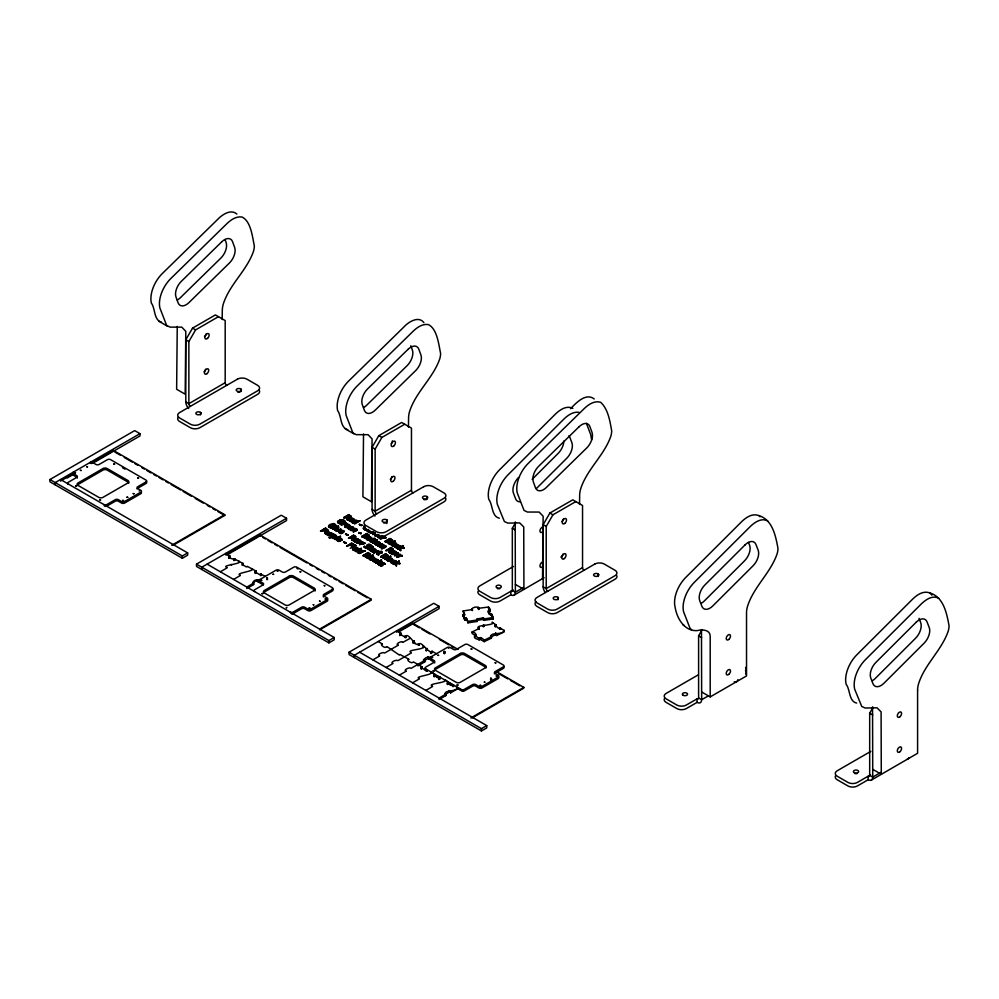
<?xml version="1.0" encoding="UTF-8"?>
<svg xmlns="http://www.w3.org/2000/svg" width="999" height="999" viewBox="0 0 999 999"><rect width="100%" height="100%" fill="white"/><g stroke="black" fill="none" stroke-linecap="round" stroke-linejoin="round"><path stroke-width="1.5" d="M408.828 659.352C405.457 659.328 411.501 664.298 413.037 662.237M222.19 319.53L222.302 310.227A19.031 10.989 -60 0 1 223.376 303.771C229.67 284.303 246.765 270.604 253.471 251.373A17.433 10.065 -60 0 0 254.345 246.004C252.435 236.925 250.911 221.191 242.02 217.008C235.814 216.071 230.27 220.267 226.149 224.4L170.904 278.434A24.163 13.949 -60 0 0 159.89 307.967L166.658 325.462L170.067 327.123L181.793 327.148L185.789 331.331L185.177 394.193L176.636 389.26L177.248 326.411M408.454 427.072L408.579 417.769A19.031 10.989 -60 0 1 409.64 411.313C415.946 391.858 433.042 378.146 439.747 358.916A17.433 10.065 -60 0 0 440.621 353.546C438.711 344.468 437.175 328.746 428.296 324.563C422.09 323.614 416.546 327.809 412.425 331.943L357.18 385.976A24.163 13.949 -60 0 0 346.166 415.522L352.934 433.004L356.343 434.665L368.069 434.69L372.065 438.886L371.453 501.735L362.912 496.803L363.524 433.953M542.519 579.095L543.144 516.246L539.148 512.062L527.422 512.037L524.013 510.377L517.232 492.882A24.163 13.949 -60 0 1 528.259 463.349L583.491 409.303C587.824 404.957 594.205 400.162 600.699 402.347C608.154 409.115 609.952 421.216 611.7 430.919A17.433 10.065 -60 0 1 610.826 436.276C604.12 455.507 587.025 469.218 580.719 488.686A19.031 10.989 -60 0 0 579.657 495.129L579.532 504.445M357.992 539.822C352.585 545.766 354.745 535.189 357.904 540.422M391.446 559.253C386.163 557.255 389.16 563.486 391.308 558.853C386.101 557.03 388.661 563.973 391.508 559.178M395.779 543.931L393.918 545.541L392.058 544.655M395.367 552.684L394.143 551.798L391.92 552.672M354.283 540.784L355.806 539.497L357.792 539.747M367.232 539.123L368.756 537.837L370.741 538.074M367.969 530.981L368.793 529.782M375.624 543.968C379.52 538.798 379.632 547.252 375.624 543.731M392.058 544.892L393.918 543.269L395.766 544.343L392.257 544.979L393.918 543.506L395.716 543.993M391.67 552.809L392.882 553.696L395.117 552.822M491.52 636.351L491.421 638.136L484.203 641.658L484.203 640.222C481.668 637.674 479.632 636.188 479.145 639.672C467.944 637.075 481.468 634.215 472.09 631.98L479.37 628.408M495.891 624.887L495.029 625.212L495.029 626.648L495.866 626.423L495.866 624.787L492.082 622.19C497.227 625.511 472.564 625.112 479.345 628.046M479.145 629.407L478.384 627.572M346.815 519.517L347.227 517.445L344.455 518.156L343.793 517.532L347.227 517.207L346.815 519.517L347.689 520.017L348.089 517.482L351.124 516.758M352.472 540.496L351.611 539.76L352.472 540.496L352.872 537.962L355.394 537.712L355.582 536.301L353.609 535.102L348.576 538.249L352.01 537.924L351.248 537.237L348.576 538.011M389.86 552.934L388.986 552.197L389.86 552.934L390.259 550.399L392.782 550.149L392.969 548.738L390.996 547.539L385.964 550.686L389.398 550.362L388.636 549.675L385.964 550.449M378.758 564.76L377.922 564.048L378.758 564.76L379.195 562.237L382.33 562.462L379.195 562.237M396.428 565.871L395.592 565.159L396.428 565.871L396.865 563.349L400 563.573L396.865 563.349M400.699 550.624L399.862 549.9L400.699 550.624L401.136 548.101L404.258 548.326L401.136 548.101M351.611 539.997L352.01 537.674M388.986 552.435L389.398 550.124M348.002 528.284L350.387 526.398L353.221 527.185L352.16 529.07L349.55 527.322L352.16 528.833L353.346 527.41M352.51 548.563C352.56 551.585 357.954 550.486 353.446 549.275A1.486 0.862 0 0 1 353.371 548.701C354.308 547.227 357.967 551.298 357.679 547.989M377.36 536.101C377.235 539.098 382.879 538.049 378.296 536.813A1.486 0.862 0 0 1 378.221 536.238C379.233 534.415 380.944 538.299 382.205 536.713M377.922 564.285L378.334 562.175L375.624 562.712L376.261 563.324L378.334 562.412L381.531 560.052L378.446 562.062L382.33 562.462M395.592 565.397L396.004 563.286L393.294 563.823L393.931 564.435L396.004 563.523L399.2 561.151L396.116 563.174L400 563.573M399.862 550.137L400.274 548.039L397.565 548.576L398.201 549.175L400.274 548.039M335.914 536.65L335.801 535.963M370.567 554.895L368.094 552.797L363.062 555.694L368.094 552.547L370.404 553.995L370.404 555.094M388.286 555.544C387.999 558.266 382.043 555.157 385.864 554.383C388.636 555.731 384.515 557.392 388.236 555.769M392.557 540.297L390.284 541.358L392.482 540.059M376.748 554.02L378.646 554.907L376.785 553.846M337.637 521.478L337.812 522.814M349.737 525.536L348.514 526.96L345.904 525.212L348.514 526.723L349.675 525.774M354.021 519.955C354.096 517.295 348.951 517.769 348.701 520.117C349.837 522.652 353.696 521.316 349.7 520.304A1.486 0.862 0 0 1 349.625 519.73C350.711 517.919 352.622 522.015 353.871 519.955M382.679 535.988L382.467 536.713M335.652 530.032C344.218 524.25 331.693 530.856 337.437 530.469L340.896 529.208L336.476 531.256M370.991 541.333L373.464 539.472C378.284 540.709 370.779 541.433 372.914 543.244C375.736 544.005 371.491 541.383 375.774 541.058L376.948 541.733C378.683 540.909 374.375 540.022 377.472 541.421M369.205 549.45L371.678 547.589L373.376 547.964L371.678 547.827L369.23 549.338M374.3 543.256L373.551 542.107L375.774 540.809L377.472 541.183M334.777 529.545L334.74 530.169M333.179 527.06L331.656 525.437C327.26 526.011 332.33 528.995 333.179 526.823M367.732 555.669C367.245 558.116 361.551 555.082 366.158 554.445C369.692 555.619 365.684 557.454 364.298 555.519M228.721 557.854C229.82 558.054 230.707 554.957 228.783 556.381C228.396 559.265 235.714 558.266 233.866 560.626M242.233 565.397L243.044 565.122L243.007 563.498L241.92 564.348L246.391 566.945L247.265 566.52M255.12 571.84L256.281 571.178L247.39 566.396M358.741 540.571L358.828 540.284A2.11 1.211 0 0 0 358.454 539.51L357.729 539.085A2.135 1.224 0 0 0 356.381 538.873L354.033 539.722M374.588 558.816L374.675 558.291A2.11 1.211 0 0 0 374.313 557.504M382.355 644.055C379.195 644.005 384.89 649 386.563 646.94M399.725 635.464L399.725 633.878L400.886 633.354M399.338 655.057C397.977 654.145 390.184 648.663 387.113 646.74M400.874 634.84L400.075 635.114L400.075 633.678M411.151 652.472C404.745 649.7 427.397 649.6 423.189 646.091L423.189 647.527M414.11 641.046C410.701 640.996 416.883 645.941 418.344 643.893M426.198 650.649L427.372 650.087M413.661 662.037L421.928 666.77L421.103 668.793L421.99 668.244M432.53 686.176C425.499 683.591 449.488 682.816 444.368 679.732C448.751 680.344 448.326 687.262 453.571 685.039M478.696 608.179C479.095 605.943 470.129 607.117 472.14 610.339M483.541 620.054L483.166 619.392L477.047 620.354M377.922 545.804L381.381 544.542L382.979 545.017L380.07 547.29L382.979 545.242L381.381 544.792L378.559 546.416L377.922 545.804L382.342 543.993M366.383 538.886L369.33 537.2A2.135 1.224 0 0 1 370.679 537.425L371.403 537.837A2.11 1.211 0 0 1 371.778 538.623L371.491 539.185M391.221 544.655L394.168 542.732A2.135 1.224 0 0 1 395.517 542.944L396.241 543.369A2.11 1.211 0 0 1 396.615 544.143L393.668 546.091A2.11 1.224 0 0 1 392.32 545.866L391.233 544.93L391.521 543.856M338.599 521.59L339.785 523.189L341.683 522.877L340.384 523.626L338.511 521.878C339.785 517.969 346.391 522.152 344.205 521.853M357.08 530.194C356.98 528.071 353.359 528.696 356.893 529.445M375.1 549.65L374.662 550.437L370.891 549.862A1.823 1.049 0 0 0 370.404 550.387A1.611 0.937 0 0 0 370.841 550.986L372.577 551.635L370.841 551.223A1.611 0.937 0 0 1 370.367 550.561L370.404 550.137A1.823 1.049 0 0 1 370.891 549.625L375.112 549.762M371.353 550.174L372.327 551.011L374.15 550.486L372.327 551.261L371.591 549.987L374.15 550.486M335.102 525.711L333.691 524.263C330.032 525.087 335.052 527.397 336.064 525.649M369.642 554.358C369.205 556.431 364.51 553.796 368.194 553.271L369.642 554.607M388.648 539.972L390.122 539.123C395.829 542.02 383.017 540.734 391.571 540.222M75.674 486.151L76.686 486.151L75.824 485.939M266.795 577.834C267.844 578.921 266.558 576.248 266.708 579.62M300 571.728L301.024 571.728L300.15 571.928M325.886 599.013L325.174 599.013M444.031 651.66C445.704 652.459 443.119 650.162 444.031 653.383M457.043 685.014L457.979 685.014M491.346 678.608C489.36 679.045 492.719 677.334 491.308 680.244M392.345 549.737L391.084 548.501L389.185 549.6L391.084 548.264L392.22 549.875L389.185 549.6M374.038 560.589L373.963 561.026A1.311 0.749 0 0 0 374.175 561.55L375.974 562.087L373.251 561.55A2.073 1.199 0 0 1 373.127 560.739L375.537 559.353L378.309 560.139M352.322 521.678L352.21 522.165A1.711 0.987 0 0 0 352.46 522.852L354.345 523.414L352.46 522.614A1.711 0.987 0 0 1 352.21 521.928M395.279 552.859L394.143 551.56L391.758 552.859M260.502 574.163L259.628 574.587L255.132 571.94M405.094 636.238L404.158 636.638L399.712 633.978M431.381 653.321L431.58 651.535M426.286 669.879L425.412 670.304L421.103 667.357M419.268 678.521C413.211 676.535 434.627 674.787 431.131 672.077C435.414 673.064 434.852 679.108 440.334 677.397M368.069 530.382L368.381 531.456L370.154 531.543M375.636 543.793L377.485 542.582L379.133 542.919M391.758 552.622L392.882 553.946L395.279 552.622M385.989 546.303L381.918 544.48M383.816 545.716L383.753 544.742L381.918 544.243M368.094 547.177C366.708 550.099 364.86 544.792 363.986 546.803C364.822 548.588 368.893 549.413 369.068 546.952M334.078 526.923C331.556 530.407 323.389 525.137 333.591 523.538L336.114 525.661M367.257 536.938L365.035 537.899L361.738 536.463L365.035 538.136L366.695 537.787L367.232 536.6M368.581 555.931L366.358 557.13L363.062 555.694M390.509 541.795L388.299 542.757L384.99 541.558L388.723 542.994L390.334 542.345L390.259 541.133M386.251 557.042L384.028 558.004L380.731 556.568L384.028 558.241L386.226 556.955M369.106 547.29L366.571 548.201L363.986 546.565M188.699 408.516A6.494 3.746 60 0 1 185.802 401.91L185.802 339.772L192.532 328.122L215.397 314.922L225.187 320.567L225.187 382.704A2.16 1.249 60 0 0 226.711 385.352M190.397 406.318A2.16 1.249 60 0 1 188.861 403.671L188.861 341.546L195.592 329.895L218.456 316.683M374.975 516.058A6.494 3.746 60 0 1 372.078 509.453L372.078 447.315L378.808 435.664L401.673 422.465L411.463 428.121L411.463 490.247A2.16 1.249 60 0 0 412.987 492.894M376.673 513.873A2.16 1.249 60 0 1 375.137 511.213L375.137 449.088L381.868 437.437L404.732 424.238M478.046 591.333A6.656 3.846 0 0 0 479.857 594.842L490.609 601.048A6.656 3.846 0 0 0 500.024 601.048L510.789 594.842L510.789 591.308A2.16 1.249 60 0 0 512.325 590.421L512.325 528.284L515.684 522.465M545.229 592.457A6.494 3.746 60 0 1 543.156 586.813L543.156 524.687L549.875 513.036L572.752 499.837L582.542 505.482L582.542 567.619A2.16 1.249 60 0 0 584.065 570.267M547.739 591.233A2.16 1.249 60 0 1 546.216 588.586L546.216 526.448L552.947 514.797L575.811 501.598M698.413 674.775L666.133 693.418A6.656 3.846 0 0 0 666.133 698.85L676.885 705.057A6.656 3.846 0 0 0 686.301 705.057L697.065 698.85A2.16 1.249 60 0 0 698.601 697.964L698.601 635.839L701.96 630.007M835.801 775.499A6.656 3.846 0 0 0 837.199 779.744L847.964 785.963A6.656 3.846 0 0 0 857.379 785.963L868.143 779.744L868.143 776.211A2.16 1.249 60 0 0 869.679 775.336L869.679 713.199L873.039 707.379M352.572 527.634C349.538 529.695 350.387 524.787 352.572 527.722M354.483 548.076C361.763 549.825 350.786 545.991 357.018 548.526M381.868 535.976L381.331 536.775L381.805 535.926M474.662 635.376L478.696 638.149L479.682 637.799M499.675 628.009L498.676 628.359L495.029 625.212M430.931 656.905A2.21 1.274 0 0 0 430.931 658.716L434.053 660.514A2.21 1.274 0 0 1 434.053 662.325L425.711 667.132A2.21 1.274 0 0 0 425.711 668.943L461.163 689.41A2.21 1.274 0 0 0 464.285 689.41L472.627 684.59A2.21 1.274 0 0 1 475.749 684.59L478.883 686.4A2.21 1.274 0 0 0 482.005 686.4L498.164 677.072A2.21 1.274 0 0 0 498.164 675.262L495.042 673.463A2.21 1.274 0 0 1 495.042 671.653L503.384 666.832A2.21 1.274 0 0 0 503.384 665.034L467.932 644.567A2.21 1.274 0 0 0 464.81 644.567L456.468 649.375A2.21 1.274 0 0 1 453.346 649.375L450.212 647.577A2.21 1.274 0 0 0 447.09 647.577L429.745 657.592C426.973 656.043 422.14 659.165 424.575 662.012L417.894 665.871M422.028 668.518L422.065 666.895M439.373 677.834L439.323 679.308M489.797 610.514C485.689 613.174 493.381 611.026 488.449 607.055L478.708 608.279M489.922 610.252L489.797 611.95L488.936 609.565M447.39 682.804L447.39 684.377M448.189 682.529L448.514 683.578M338.936 531.243L339.585 532.917L341.883 533.079L341.196 533.716L338.911 532.617L339.223 530.968L343.406 530.544L344.018 531.893L342.857 532.842L340.247 531.093L342.857 532.604L344.043 531.181M344.593 525.362C343.531 528.521 350.262 527.772 345.354 526.361A1.486 0.862 0 0 1 345.267 525.786M348.763 519.83L351.086 518.469L353.933 519.255M336.825 539.735C340.209 534.602 346.116 542.719 337.674 539.647A1.486 0.862 0 0 0 337.762 540.222C341.87 541.121 337.924 542.594 336.813 540.072M348.064 527.996L350.387 526.635L353.221 527.422M382.617 536.226L381.468 537.412L378.846 535.664M337.637 521.715L340.122 519.805L343.868 520.217A4.57 2.635 0 0 1 344.892 521.141L345.08 521.665M363.424 528.021L364.073 527.035M325.075 532.742L325.162 533.678L327.06 534.19M324.937 533.191L328.084 530.906C330.182 531.818 323.089 533.716 327.597 533.878L331.056 532.617L326.636 534.677M364.56 527.647L364.285 528.708L367.083 529.895L364.81 529.732L363.361 528.508M368.344 549.213L371.041 547.227L368.469 549.038M376.91 553.671L376.873 554.345M380.082 543.506L377.222 544.93A2.11 1.224 0 0 1 375.886 544.717L374.787 543.768M396.528 544.43L393.668 545.854A2.11 1.224 0 0 1 392.32 545.629L391.233 544.692M395.929 553.284L396.216 552.484A2.11 1.211 0 0 0 395.841 551.71L395.117 551.286A2.135 1.224 0 0 0 393.756 551.073L391.421 551.923L390.959 553.533M392.257 559.677L389.398 561.101A2.11 1.224 0 0 1 388.062 560.889L387.325 560.464M353.733 539.76L354.533 541.533A2.11 1.224 0 0 0 355.881 541.745L358.541 540.609M353.534 540.272L356.381 538.636A2.135 1.224 0 0 1 357.729 538.848L358.454 539.273A2.11 1.211 0 0 1 358.828 540.047L355.881 541.982A2.11 1.224 0 0 1 354.533 541.77L353.434 540.322M374.875 543.456L377.722 541.808A2.135 1.224 0 0 1 379.083 542.032L379.807 542.445A2.11 1.211 0 0 1 380.169 543.231L377.222 545.167A2.11 1.224 0 0 1 375.886 544.954L374.775 543.493M369.58 558.004L369.418 559.34L370.379 560.014A2.11 1.224 0 0 0 371.728 560.227L374.588 558.566A2.11 1.211 0 0 0 374.313 557.754L373.589 557.092A2.135 1.224 0 0 0 372.227 556.88L369.88 557.729L369.293 559.078M387.05 559.627L389.897 558.229A2.135 1.224 0 0 1 391.258 558.441L391.983 558.853A2.11 1.211 0 0 1 392.345 559.64M395.979 546.69L398.002 545.679L399.662 546.391M358.753 551.723C365.434 547.552 359.453 556.805 358.753 551.485M479.483 638.099L479.483 639.535M369.081 536.101L369.081 535.002L366.77 533.553L361.738 536.463M327.809 530.232L326.111 531.331L323.114 530.469L320.567 531.168L325.599 528.021L327.859 529.932M352.322 521.915L355.257 520.279A2.085 1.211 0 0 1 356.556 520.454A2.423 1.399 0 0 1 357.58 521.303L359.852 520.729L357.58 521.303M370.229 558.666C372.852 555.556 375.462 559.952 371.066 559.702C368.156 558.678 373.414 555.869 373.838 558.304M326.91 530.019C325.986 532.23 321.104 529.358 325.699 528.733L326.973 530.094M350.174 516.583C349.213 518.718 344.618 515.946 348.926 515.347L350.237 516.683M350.05 516.958L348.926 515.584L347.015 516.683M359.615 544.617L361.601 542.17L359.615 544.617L364.935 543.331L364.298 542.719L360.751 544.293L364.935 543.331M397.003 557.055L398.988 554.607L397.003 557.055L402.322 555.769L401.685 555.169L398.126 556.73L402.322 555.769M360.751 544.055L362.749 541.833L358.404 542.694L362.749 542.07L360.751 544.293M398.126 556.493L400.137 554.27L395.791 555.144L400.137 554.507L398.126 556.73M389.622 541.695C379.97 542.007 394.106 543.668 388.099 540.534L386.238 541.608M375.886 550.099L372.177 551.873L375.886 550.337L375.124 549.113L373.164 548.913L373.801 548.301L375.986 550.137M377.684 554.22L380.119 552.472L381.818 552.834L377.897 554.008M418.681 645.129L418.893 643.681L419.068 645.154C419.193 638.686 429.033 653.408 431.381 651.885M463.211 615.896L464.56 619.667L466.383 619.555M488.536 610.539L489.872 614.31L491.708 614.198M488.349 612.062L489.323 614.572M434.278 675.024L434.178 676.785L435.227 675.886M532.155 479.333L558.229 453.321A12.088 6.981 -60 0 0 563.848 441.083M536.351 488.598L566.77 458.241A12.088 6.981 -60 0 0 571.878 442.657L569.692 436.975A12.088 6.981 -60 0 0 569.018 435.726M570.541 408.703C576.036 403.059 585.801 392.407 594.23 398.951M361.601 542.407L357.192 543.219L360.002 540.247L360.664 540.859L360.002 540.247M357.192 543.219L360.002 540.484M398.988 554.845L394.58 555.656L397.39 552.684L398.052 553.309L395.791 555.382M337 539.46C340.709 535.039 345.554 543.693 338.311 539.06M352.684 548.513L354.832 547.44L357.467 548.014M377.535 536.051L379.195 535.089M395.254 546.303L397.477 545.204L400.025 545.791M337.887 521.328L340.771 519.905L343.868 520.467A4.57 2.635 0 0 1 344.892 521.378M363.673 527.647L364.635 526.898M364.56 527.884L365.334 527.06M334.915 529.57L338.561 528.096M358.404 542.944L360.664 540.621M395.791 555.144L398.052 553.059M374.4 558.853L371.728 559.989A2.11 1.224 0 0 1 370.392 559.777L369.418 559.103M375.075 543.169L377.722 542.057A2.135 1.224 0 0 1 379.083 542.27L379.807 542.682A2.11 1.211 0 0 1 380.169 543.468M338.811 521.553L341.483 520.392L344.006 521.478M370.254 540.921C371.878 540.459 372.727 538.299 372.827 539.348M376.91 553.908L379.483 552.097L377.11 553.733M356.943 530.157L353.321 531.843L356.705 530.594L357.055 529.383M352.547 521.653L355.257 520.516A2.085 1.211 0 0 1 356.556 520.691A2.423 1.399 0 0 1 357.58 521.54M374.188 560.639L376.074 559.815L377.722 560.539M335.102 525.474L334.053 526.835M365.397 535.364L366.87 534.515L368.294 535.489L365.397 535.364L367.345 536.163L368.319 535.364L366.87 534.278L365.397 535.127M387.275 555.594L384.39 555.232M90.934 463.361L91.658 463.361M139.048 490.984L139.46 490.984M277.21 570.904L277.934 570.904M324.85 585.776L324.026 585.451L324.687 585.826M457.979 685.014L457.043 685.014M496.241 675.961L496.965 675.961M496.103 633.528L496.216 635.289L496.978 635.401L504.195 631.868L504.195 630.431C502.509 635.963 487.924 631.031 491.421 638.136M333.903 527.235L331.368 527.822L328.559 526.448M368.394 556.243L365.871 556.83L363.062 555.456M352.734 520.267C347.989 514.81 357.904 522.415 350.736 519.105M348.389 526.323L348.713 525.324L346.391 524.937L348.501 524.937L348.389 526.323L346.391 525.174M343.269 531.493C341.608 528.783 339.473 532.867 343.107 531.668M342.732 532.205L342.844 531.056L340.734 531.043M352.035 528.434L352.572 527.484M340.796 540.172C343.506 540.184 335.065 536.9 341.333 539.472M356.481 549.238L357.018 548.289M367.982 547.365L365.434 547.127M419.305 678.908L412.599 682.779M240.309 575.536L233.579 579.432M253.534 583.191L246.815 587.075L246.815 588.511M379.583 655.981L372.877 659.852M398.126 645.279L384.727 653.009C383.504 651.448 375.874 654.932 379.57 655.594M411.388 652.896L397.964 660.651C396.291 659.003 389.622 662.874 392.707 663.199M406.094 671.253L399.363 675.137M432.542 686.55L425.836 690.434M440.409 698.738L445.804 695.616M369.081 535.864L367.033 536.5L368.818 536.051M370.404 554.857L368.356 555.494L370.13 555.044M357.729 540.384L355.806 541.258L354.345 540.721M373.589 558.616L371.653 559.502L370.192 558.965M327.61 530.481L320.567 530.931M392.22 549.637L389.185 549.35M326.76 530.182L323.676 529.895M335.639 536.75C334.128 538.748 329.695 536.525 334.166 535.489L335.914 536.351M413.848 641.233C418.818 649.3 405.669 629.382 405.906 637.549M435.177 676.248L435.227 674.45M333.029 526.985L329.795 526.51M344.892 525.324L347.252 524.487L349.363 525.112M339.223 531.206L341.596 530.357L343.931 531.193M479.77 639.148L484.203 641.658M499.75 627.921L504.195 630.431M350.249 519.155L349.625 519.967A1.486 0.862 0 0 0 349.7 520.541L351.898 521.378L348.913 520.442M345.904 525.212L345.267 526.036A1.486 0.862 0 0 0 345.354 526.61L347.54 527.447M340.247 531.093L339.61 531.905A1.486 0.862 0 0 0 339.697 532.479M349.55 527.322L348.913 527.897A1.486 0.862 0 0 0 349.001 528.471C353.421 529.482 348.564 530.844 348.002 528.046M349.55 527.559L348.913 528.134A1.486 0.862 0 0 0 349.001 528.708L351.186 529.545M338.311 539.31L337.674 539.885A1.486 0.862 0 0 0 337.762 540.459L339.96 541.296M353.996 548.126L353.371 548.938A1.486 0.862 0 0 0 353.446 549.512L355.644 550.349L352.947 549.687M378.846 535.901L378.221 536.475A1.486 0.862 0 0 0 378.309 537.05L380.494 537.887M368.144 529.408L367.145 531.031M368.144 529.645L367.132 530.744L368.231 531.967A2.11 1.224 0 0 0 369.58 532.18L371.029 531.843M369.88 557.966L372.227 557.117A2.135 1.224 0 0 1 373.589 557.33L373.976 557.517M391.82 543.818L394.168 542.969A2.135 1.224 0 0 1 395.517 543.194L396.241 543.606A2.11 1.211 0 0 1 396.615 544.393M325.299 532.779L328.721 531.505M371.191 539.223L368.831 540.084A2.11 1.224 0 0 1 367.482 539.86L366.745 539.435M395.616 553.334L393.269 554.183A2.11 1.224 0 0 1 391.92 553.97L391.183 553.546M380.07 547.29L380.706 547.652C393.481 541.108 374.238 553.696 384.865 546.977C386.039 544.892 380.856 546.116 380.706 547.415L380.07 547.052M392.807 663.636L386.113 667.494M227.023 567.919L220.342 571.79M445.766 695.654C442.095 688.748 455.919 692.994 457.617 687.374L457.617 688.811L450.861 692.694L449.725 690.659M234.128 558.766L242.969 563.448M260.614 574.05L265.359 576.373M405.207 636.126L405.856 636.088M399.912 654.47L408.753 659.165M495.716 626.535L495.779 624.7M479.383 638.174L479.308 639.647M60.539 479.532L187.65 552.909L187.65 555.207L182.355 558.266L49.95 481.818L49.95 479.532L134.69 430.606L139.985 433.666L139.985 435.951L110.39 453.034M225.187 382.704L188.861 403.671L185.802 401.91M139.985 433.666L55.245 482.579L55.245 484.877M60.539 481.056L73.789 473.414M92.32 462.712L113.499 450.474L224.725 514.685L224.725 515.459L173.089 545.267M67.158 477.997L74.076 474.001M92.907 463.136L109.528 453.534M171.766 545.267L224.725 514.685M49.95 479.532L182.355 555.968L187.65 552.909M207.093 564.135L334.203 637.524L334.203 639.822L328.908 642.881L196.503 566.433L196.503 564.135L281.243 515.222L286.538 518.269L286.538 520.566L258.291 536.875M286.538 518.269L201.798 567.195L201.798 569.492M225.637 554.969L260.065 535.089L371.278 599.3L371.278 600.074L319.643 629.882M226.96 554.969L231.393 552.41M232.255 551.91L243.494 545.417M244.168 545.029L257.417 537.387M240.247 575.162C234.103 573.176 255.544 571.191 252.11 568.731M343.793 517.532L348.826 514.622L351.186 516.758M320.567 531.168L325.599 528.259L327.897 530.194M343.793 517.769L348.826 514.86L351.011 516.271M328.559 526.685L333.591 523.776C336.788 523.888 336.251 527.634 333.853 526.248M323.676 530.132L325.699 528.971L326.948 529.92M329.795 526.748L331.656 525.674L333.229 526.898M332.217 525.349L333.691 524.263M341.683 522.877L340.522 521.965L342.932 522.927L340.247 524.075L337.55 521.853M340.522 522.202L342.932 522.927M338.162 522.914L340.734 523.951L342.932 522.689M332.605 528.783L338.499 526.111L333.241 529.395L332.605 528.783L338.499 526.111M328.721 531.268L325.836 533.553L327.597 534.115L331.056 532.854M332.605 529.02L338.499 526.348M346.441 523.301A1.748 1.011 0 0 1 346.953 523.588L341.196 524.837L345.604 522.789M341.196 524.837L345.604 523.026M341.196 524.6L346.953 523.588M338.561 527.859L335.14 529.133L334.84 530.344M326.636 534.428L331.056 532.617M350.249 519.393L352.859 520.904L354.058 519.243M328.196 535.327L331.968 533.154L332.605 533.753L328.196 535.564L333.953 534.315A1.748 1.011 0 0 0 333.441 534.028L332.043 533.841L333.953 534.315M328.196 535.564L332.605 533.753M335.652 529.782L337.437 530.706L340.896 529.445M336.476 531.018L340.896 529.208M329.295 537.574L331.518 537.025L329.932 538.186L329.295 537.574L335.102 534.952M349.7 525.536C347.115 521.103 341.483 528.521 347.515 527.185M359.852 520.966L354.595 524L354.345 523.176M353.471 522.539C364.997 516.845 343.606 525.499 357.055 521.615M411.463 490.247L375.137 511.213L372.078 509.453M290.085 612.037A2.21 1.274 0 0 0 293.207 612.037L301.548 607.23A2.21 1.274 0 0 1 304.683 607.23L307.804 609.028A2.21 1.274 0 0 0 310.939 609.028L327.098 599.7A2.21 1.274 0 0 0 327.098 597.902L323.963 596.091A2.21 1.274 0 0 1 323.963 594.28L332.305 589.472A2.21 1.274 0 0 0 332.305 587.662L296.865 567.195A2.21 1.274 0 0 0 293.731 567.195L285.389 572.015A2.21 1.274 0 0 1 282.267 572.015L279.133 570.204A2.21 1.274 0 0 0 276.011 570.204L258.666 580.232C255.831 578.696 251.086 581.768 253.509 584.652L248.152 587.737M329.295 537.812L334.465 534.827C339.61 535.452 334.166 539.86 331.755 537.4M353.958 523.401L359.852 520.729M335.914 536.101C335.889 539.223 328.858 537.225 334.166 535.739L335.602 536.063M359.415 524.363L361.938 525.112L361.326 525.699L359.415 524.363L361.938 525.112M334.528 538.985L340.434 536.313L335.164 539.597L334.528 538.985L340.434 536.313M348.052 528.334L351.186 529.308M359.415 524.6L361.938 525.349M334.528 539.223L340.434 536.563M353.321 531.843L356.069 529.67A1.536 0.887 0 0 0 355.257 529.32L350.986 530.494L354.757 528.071L354.982 528.921M350.986 530.494L355.394 528.683M345.579 534.09L348.102 534.84L347.49 535.427L345.579 534.09L348.102 534.84M350.986 530.257L355.257 529.083A1.536 0.887 0 0 1 356.069 529.433L353.321 531.605M345.579 534.328L348.102 535.077M336.975 540.359L339.96 541.058M348.576 538.249L353.609 535.339L355.919 536.987L354.82 538.199L352.872 537.962M358.753 532.542L361.276 533.291L360.651 533.891L358.753 532.542L361.276 533.291M351.81 536.913L353.708 535.814L355.02 537.15L353.559 537.874L351.81 537.15L354.832 537.2L353.708 536.063L351.81 537.15M358.753 532.792L361.276 533.528M343.656 542.07L346.166 542.807L345.554 543.406L343.656 542.07L346.166 542.807M343.656 542.307L346.166 543.056M363.324 528.146L364.81 529.97L367.083 529.895M361.738 536.7L366.77 533.791L369.23 535.452M350.324 544.63L352.572 546.166L349.737 545.204L346.641 546.216L351.673 543.069L354.695 545.054L351.748 544.043L350.324 544.867L351.748 543.806L354.695 544.817M362.987 536.525L364.847 535.452L366.408 536.913L365.184 537.624L362.987 536.763L366.371 536.838L364.847 535.689L362.987 536.763M346.641 546.216L351.673 543.319L354.695 545.054M373.601 531.643L370.279 533.066L372.802 531.605M346.641 545.978L349.737 544.967L352.572 545.916M370.279 533.066L373.601 531.88M375.287 533.778L372.777 534.502L375.287 532.804M372.777 534.502L375.287 533.054M354.583 545.479L355.969 545.516L355.307 546.128L354.583 545.479L355.969 545.516M372.777 534.265L375.287 533.541M350.212 548.289L354.633 546.228M354.583 545.716L355.969 545.754M378.196 534.802L375.112 535.851L377.26 534.365M375.112 535.851L377.26 534.602M372.39 538.861L374.438 538.174C376.448 538.911 372.127 539.947 375.075 538.548M372.39 539.098L375.075 538.786M372.827 539.11L370.254 540.684L370.217 541.595M375.137 540.684L373.464 539.71C369.355 539.922 373.439 543.281 370.379 541.508M353.996 548.364L356.606 549.875L357.804 548.214M355.444 551.061L361.338 548.389L356.081 551.673L355.444 551.061L361.338 548.389M370.604 541.67L371.978 541.683M355.444 551.298L361.338 548.626M363.986 546.803L364.822 546.316L365.147 547.052M375.137 540.447L372.427 542.769M373.988 539.173L377.385 539.885L376.298 540.746M373.988 539.41L377.385 540.122M378.708 535.027L377.51 536.95L380.457 537.637M376.298 540.509L377.385 539.885M384.14 537.112L385.527 537.3A1.748 1.011 0 0 1 386.039 537.587L380.282 538.836L384.69 536.788M380.282 538.836L384.69 537.025M380.282 538.598L386.039 537.587M372.527 542.694L374.3 543.019M371.715 545.829C370.279 547.689 372.664 544.455 369.767 544.443A2.273 1.311 0 0 0 368.481 544.318L366.983 544.979L366.92 545.953M359.29 553.284L365.184 550.611L359.29 553.521M358.604 552.285L360.202 552.747L362.387 551.498M365.184 550.849L362.912 551.423L365.184 550.611M371.041 547.464L370.604 546.977L372.652 546.291C374.662 547.027 370.342 548.064 373.289 546.653M370.604 547.215L373.289 546.903M368.331 549.313L370.204 550.037L368.294 549.138M384.99 541.321L390.035 538.411L392.345 540.097M384.99 541.558L390.035 538.648L391.371 539.423M377.922 546.053L382.342 544.23M386.238 541.371L388.099 540.297L389.66 541.758M388.648 540.222L390.122 539.36L391.546 540.334M364.298 555.756L366.158 554.682L367.669 555.706M366.72 554.358L368.194 553.508L369.618 554.482L366.72 554.12M389.036 543.656L394.942 540.983L389.672 544.255L389.036 543.656L394.942 540.983M381.73 551.535C378.783 552.934 383.104 551.91 381.094 551.173C379.033 553.096 376.536 550.224 374.338 553.121L373.701 552.509L378.109 550.699M389.036 543.893L394.942 541.221M373.701 552.747L378.109 550.936M373.701 552.509L374.338 552.884C375.025 550.374 382.367 552.385 377.547 551.261M382.217 548.289L386.039 546.603L383.816 545.479M367.108 557.792L373.002 555.119L367.732 558.404L367.108 557.792L373.002 555.119M382.217 548.526L385.339 547.452L386.076 546.241M367.108 558.029L373.002 555.357M379.483 552.097L381.73 551.773M385.964 550.686L390.996 547.777L393.306 549.425L392.195 550.636L390.259 550.399M380.731 556.568L385.764 553.658L388.286 555.781M380.731 556.805L385.764 553.896L388.224 555.556M381.968 556.63L383.828 555.556L385.102 556.318C385.776 558.891 378.484 557.579 385.339 556.58M381.968 556.868L383.828 555.794L385.102 556.555M384.39 555.469L385.864 554.383M395.067 546.353A2.073 1.199 0 0 0 395.192 547.165L397.914 547.939L395.192 547.402A2.073 1.199 0 0 1 395.067 546.59L397.477 544.967L400.249 546.003M399.762 546.391C401.973 547.352 396.628 543.568 395.891 546.878A1.311 0.749 0 0 0 396.103 547.402L397.914 547.939M397.565 548.576L402.822 545.541C406.006 546.553 394.805 549.887 403.459 545.904M397.565 548.813L403.459 546.141M378.621 560.564L377.909 560.976L378.309 559.902L376.011 559.065L373.127 560.501A2.073 1.199 0 0 0 373.251 561.301L375.974 561.85L374.175 561.313A1.311 0.749 0 0 1 373.963 560.789L376.074 559.577L377.834 560.776M375.624 562.712L381.531 560.052M375.624 562.961L381.531 560.289M384.777 558.903L390.671 556.231L385.402 559.515L384.777 558.903L390.671 556.231M384.777 559.14L390.671 556.468M379.395 565.122C378.346 562.3 382.155 567.382 381.905 564.81C379.732 562.699 384.415 562.387 385.027 564.235L382.929 563.473L382.305 564.21M379.071 564.685L379.782 564.035M381.655 564.585C379.82 562.437 384.453 562.162 385.027 563.998C380.607 562.15 384.303 564.71 381.456 565.784A2.035 1.174 0 0 1 380.382 565.546L379.67 565.122M395.979 561.013L395.579 562.075L396.291 561.663L395.754 560.801L393.206 560.227L390.796 561.6A2.073 1.199 0 0 0 390.921 562.412L393.643 562.961L391.845 562.425A1.311 0.749 0 0 1 391.633 561.9L393.406 560.976L395.204 561.401M395.754 561.051L393.206 560.464L390.796 561.85A2.073 1.199 0 0 0 390.921 562.662L392.932 563.611L393.606 562.937M393.294 563.823L399.2 561.151M393.294 564.073L399.2 561.401M319.643 629.12L371.278 599.3M196.503 564.135L328.908 640.584L334.203 637.524M359.64 652.21L486.75 725.599L486.75 727.884L481.443 730.943L349.051 654.507L349.051 652.21L433.778 603.284L439.085 606.343L439.085 608.641L404.108 628.821M439.085 606.343L354.345 655.269L354.345 657.554M398.039 631.568L412.599 623.164L458.154 649.462M398.726 631.93L403.334 629.27M513.486 566.445L479.857 585.864A6.656 3.846 0 0 0 479.857 591.308L490.609 597.514A6.656 3.846 0 0 0 500.024 597.514L513.211 589.909M402.797 642.382L409.952 638.448M483.416 617.981L483.991 620.367L493.294 618.943L493.294 617.507L484.078 618.93L483.254 617.956L477.197 618.868L477.26 621.403L467.969 622.852L466.358 618.106L464.597 618.269L462.949 614.785L464.622 614.26L463.124 610.976L472.477 609.49M523.451 587.524L515.384 592.182A6.494 3.746 60 0 1 510.789 594.842M514.035 595.154L544.105 577.709M582.542 567.619L546.216 588.586L543.156 586.813M406.019 670.878C402.672 670.529 409.615 666.57 411.201 668.294L427.984 658.516L429.745 659.04L429.745 657.592L429.52 659.103M470.854 717.944L523.813 687.374L523.813 688.136L472.177 717.944M349.051 652.21L481.443 728.646L486.75 725.599M708.378 695.853L701.66 699.737A6.494 3.746 60 0 1 697.065 702.384L686.301 708.591A6.656 3.846 0 0 1 676.885 708.591L666.133 702.384A6.656 3.846 0 0 1 664.722 698.139M710.202 696.902L746.528 675.923L746.528 612.774A19.031 10.989 -60 0 1 747.514 606.343C753.646 586.825 770.629 572.976 777.16 553.696A17.433 10.065 -60 0 0 777.971 548.351C775.561 535.589 772.552 519.28 757.991 515.297C751.398 513.286 745.079 518.156 740.746 522.577L685.801 577.397A24.163 13.949 -60 0 0 675.074 606.942C676.748 618.044 684.352 631.593 697.302 630.594C702.047 629.382 710.202 629.57 710.202 636.201L710.202 696.902L701.66 691.97M870.828 751.36L837.199 770.778A6.656 3.846 0 0 0 837.199 776.211L847.964 782.429A6.656 3.846 0 0 0 857.379 782.429L870.566 774.812M880.806 772.439L872.739 777.097A6.494 3.746 60 0 1 868.143 779.744M871.39 780.069L917.594 753.296L917.594 690.134M477.31 619.942L467.969 621.415L466.496 618.231M484.203 640.222L495.304 634.802L496.216 635.289M242.844 565.284L242.919 563.411M402.472 642.232C401.973 640.322 394.455 644.517 398.102 644.892M413.923 642.644L413.986 640.784M439.21 677.946L439.135 679.407M447.515 682.667L447.515 684.502M359.278 551.361L360.939 550.899L362.387 551.735M349.862 516.858L347.015 516.433M371.591 550.224L374.15 550.724M334.84 525.686L332.217 525.112M90.934 463.374L91.658 463.374M277.21 570.916L277.934 570.916M325.886 599.013L325.174 599.013M309.727 609.877L309.016 609.877M448.451 648.214L448.851 648.214M432.292 657.542L432.692 657.542M496.241 675.961L496.965 675.961M379.87 564.248L381.281 565.322L381.905 564.56M371.029 531.593L369.58 531.943A2.11 1.224 0 0 1 368.231 531.718L367.27 531.043M350.037 527.272L352.497 527.572M338.798 539.023L341.271 539.323M418.806 643.681L418.344 645.329M359.615 544.38L364.935 543.094M397.003 556.818L402.322 555.531M226.898 567.469C220.404 565.197 243.119 564.085 238.873 561.076L238.873 562.524M258.529 581.73L258.666 580.232C258.429 584.153 256.406 577.722 253.684 583.016L253.634 584.515M413.161 641.358L413.099 643.231M450.786 692.719L450.924 691.233M436.426 653.733L432.167 651.336L431.58 652.971M427.097 669.755L426.286 671.316M357.192 542.981L361.601 542.17M394.58 555.656L398.988 554.607M370.154 531.306L368.032 530.906M440.047 678.746L439.897 677.322M228.921 557.767L228.996 556.306M242.695 563.886L242.769 565.309M439.061 677.984L438.973 679.432M447.652 682.617L447.652 684.053M479.145 638.236L479.07 639.685L478.896 638.224M286.438 607.829L286.9 607.417L286.238 607.792M478.234 607.517L478.234 608.953M489.498 612.037L489.585 610.589M483.091 619.405L483.166 617.956M450.624 692.744L450.711 691.308M400.387 547.677L404.258 548.076M400.387 547.927L404.258 548.326M378.446 561.825L382.33 562.225M396.116 562.937L400 563.336M257.218 581.068L257.305 579.632M258.279 581.755L258.279 580.307M464.96 618.381L464.96 619.83M367.033 529.87L364.285 528.471M345.042 523.114L346.441 523.301M345.042 523.351L346.953 523.826M332.043 534.078L333.953 534.552M384.14 537.35L386.039 537.824M377.547 551.023L378.946 551.211A1.748 1.011 0 0 1 379.458 551.498M359.677 553.059L357.792 552.497A1.711 0.987 0 0 1 357.542 551.81L360.589 550.399A2.085 1.211 0 0 1 361.888 550.574A2.423 1.399 0 0 1 362.912 551.423M359.677 553.296L357.792 552.734A1.711 0.987 0 0 1 357.542 552.047L360.589 550.162A2.085 1.211 0 0 1 361.888 550.337A2.423 1.399 0 0 1 362.912 551.186M397.877 547.689L396.103 547.165A1.311 0.749 0 0 1 395.891 546.64M393.643 563.199L391.845 562.662A1.311 0.749 0 0 1 391.633 562.137L393.743 560.689L395.504 561.888M336.9 530.781L335.002 530.269M336.9 531.018L334.84 530.107M327.06 534.428L324.875 533.141M334.702 535.427C339.648 535.676 333.803 540.172 331.755 537.637L331.518 537.025M578.908 412.3C572.652 411.488 567.132 415.759 563.011 419.967L508.066 474.775A24.163 13.949 -60 0 0 497.34 504.333L504.395 521.54L507.842 523.114L519.667 522.889L523.738 526.96L523.926 589.348L515.384 584.427M478.409 607.517L478.571 608.978M489.323 612.025L489.323 610.589M483.254 619.392L483.254 617.956M449.8 692.12L449.388 690.646M450.462 692.744L450.374 691.283M74.937 473.164L75.599 472.777L74.775 473.101M261.613 580.182L260.951 580.569L261.775 580.244M496.503 635.451L496.353 633.965M424.587 661.625L423.901 660.039M253.509 584.253L252.485 583.916M445.766 695.254L445.079 693.668M499.3 518.181C491.383 516.471 492.957 504.595 488.798 499.4A24.163 13.949 -60 0 1 499.525 469.842L554.47 415.035C558.916 410.452 566.258 404.87 572.864 408.391M856.655 703.096C848.738 701.385 850.299 689.51 846.153 684.303A24.163 13.949 -60 0 1 856.88 654.757L911.825 599.937C916.145 595.516 922.477 590.646 929.058 592.669C943.618 596.64 946.64 612.961 949.05 625.711A17.433 10.065 -60 0 1 948.238 631.056C941.695 650.349 924.724 664.198 918.593 683.703A19.031 10.989 -60 0 0 917.594 690.134M491.458 637.724L490.734 636.101M231.631 564.997L230.981 564.373M258.117 581.73L258.042 580.269M438.723 677.971L438.798 679.42M161.526 322.19C153.634 320.242 155.432 308.366 151.349 303.034A24.163 13.949 -60 0 1 162.362 273.501L217.607 219.468C222.053 214.785 230.794 208.629 236.875 214.048M347.802 429.732C339.91 427.784 341.708 415.909 337.625 410.589A24.163 13.949 -60 0 1 348.639 381.044L403.883 327.01C408.266 322.065 418.631 315.434 423.901 322.652M371.978 541.92L370.991 541.096M378.609 554.645L377.684 554.195M378.646 554.907L377.647 554.083M373.201 548.701L375.1 549.887M373.201 548.938L374.9 549.65M478.571 607.542L478.708 609.565M450.299 692.694L450.112 691.108M309.727 607.929L308.866 608.141L309.84 608.016M683.079 624.949L684.228 625.474M483.691 620.279L483.616 618.069M464.647 618.306L464.872 619.817M257.542 581.118L257.38 579.645M438.586 677.909L438.648 679.382M938.76 598.226C932.154 594.705 924.812 600.287 920.366 604.87L865.421 659.69A24.163 13.949 -60 0 0 854.694 689.235L861.75 706.455L865.196 708.029L877.01 707.804L881.093 711.875L881.28 774.262L872.739 769.33M767.682 520.866C761.076 517.345 753.733 522.927 749.287 527.509L694.342 582.317A24.163 13.949 -60 0 0 683.616 611.875L689.909 628.009L691.62 629.882M478.696 638.149L478.758 639.622M549.875 513.036L552.947 514.797M543.156 524.687L546.216 526.448M869.679 713.199L872.739 714.972M192.532 328.122L195.592 329.895M378.808 435.664L381.868 437.437M159.053 321.353L167.595 326.286M345.329 428.896L353.871 433.828M185.802 339.772L188.861 341.546M372.078 447.315L375.137 449.088M512.325 528.284L515.384 530.057M698.601 635.839L701.66 637.599M869.679 775.336L872.739 777.097L872.552 706.942M512.325 590.421L515.384 592.182L515.197 522.027M698.601 697.964L701.66 699.737L701.473 629.582M350.736 518.868L352.734 520.029M346.815 519.28L347.689 520.017M375.112 535.614L375.749 536.213M398.052 553.309L397.39 552.684M346.391 524.937L348.389 526.086M350.037 527.035L352.035 528.196M340.522 521.965L341.683 522.639M372.202 547.29L373.376 547.964M380.644 552.16L381.818 552.834M372.202 547.527L373.376 548.201M380.644 552.397L381.818 553.084M395.542 561.825L395.392 561.401M340.734 530.806L342.732 531.967M370.204 549.787L369.243 549.313M370.204 550.037L369.205 549.2M354.633 546.465L353.996 545.866M350.324 544.867L352.572 546.166M338.798 538.786L340.796 539.935M354.483 547.839L356.481 549M497.015 671.902L523.813 687.374M114.848 452.023L120.205 455.107M124.226 457.43L132.268 462.075M134.94 463.623L137.625 465.172M141.646 467.495L144.318 469.031M147.003 470.579L151.024 472.902M153.709 474.45L156.381 475.999M159.066 477.547L163.087 479.87M165.759 481.418L168.444 482.967M171.129 484.515L180.507 489.922M183.179 491.471L191.221 496.116M195.242 498.439L203.284 503.071M207.305 505.394L209.977 506.943M212.662 508.491L215.347 510.039M218.019 511.588L224.725 515.459M262.737 537.4L265.422 538.948M268.094 540.496L272.115 542.819M274.8 544.368L277.485 545.916M280.157 547.464L306.955 562.937M309.64 564.485L312.325 566.033M316.333 568.344L319.018 569.892M321.703 571.44L324.375 572.989M328.396 575.312L331.081 576.86M333.753 578.409L336.438 579.957M339.123 581.505L343.144 583.816M345.816 585.364L355.194 590.784M357.879 592.332L367.257 597.752M419.305 627.797L412.599 623.925L412.599 623.164M421.978 629.345L430.02 633.978M439.398 639.397L448.776 644.817M451.461 646.365L454.133 647.901M498.364 673.438L507.742 678.858M510.414 680.394L519.792 685.814M122.415 467.644L125.037 469.155M296.865 568.356L298.014 569.018M400.886 633.304L396.715 630.806L396.715 632.242M225.637 553.434L229.733 555.806M378.171 641.508L382.342 643.968M436.888 675.786L439.51 677.297M448.688 682.592L452.609 684.864M457.854 687.899L460.477 689.41M436.888 676.173L439.51 677.684M448.688 682.979L452.609 685.252M456.543 687.524L463.099 691.296A2.21 1.274 0 0 0 464.285 690.946L472.627 686.126A2.21 1.274 0 0 1 475.749 686.126L478.883 687.936A2.21 1.274 0 0 0 482.005 687.936L498.164 678.608A2.21 1.274 0 0 0 498.164 676.798M435.539 675.774L439.585 678.109M447.677 682.779L453.071 685.888M457.117 688.224L461.163 690.559A2.21 1.274 0 0 0 463.099 690.921L463.099 691.296M386.501 554.745L387.312 555.719M334.328 524.625L335.14 525.599M339.872 532.417L341.883 533.316L339.697 532.242A1.486 0.862 0 0 1 339.61 531.668M475.786 635.938L472.09 633.416L472.09 631.98M427.235 648.426L427.235 650.262M421.928 666.77L421.79 668.656L421.715 667.245M475.786 634.502L475.736 636.326M267.37 577.834L267.445 579.62M930.219 593.294L931.93 595.192M759.14 515.934L760.102 516.783M382.555 564.198L382.992 565.509L381.456 566.021A2.035 1.174 0 0 1 380.382 565.784L379.071 564.447M392.132 539.672L392.482 540.297M367.22 546.078L368.094 547.415M368.818 546.815C366.196 545.217 370.179 544.23 370.804 546.216M357.679 548.226C356.668 546.203 351.823 547.152 352.659 549.65M472.04 608.816L472.552 610.589M256.206 572.527L256.156 571.053M390.959 553.296L391.92 554.208A2.11 1.224 0 0 0 393.269 554.433L396.128 552.772A2.11 1.211 0 0 0 395.841 551.947L395.117 551.523A2.135 1.224 0 0 0 393.756 551.311L390.834 553.271M387.088 560.214L388.062 561.126A2.11 1.224 0 0 0 389.398 561.338L392.345 559.403A2.11 1.211 0 0 0 391.983 558.616L391.258 558.204A2.135 1.224 0 0 0 389.897 557.991L387.55 558.841L387.088 560.451M375.686 543.893L377.809 544.293L379.27 542.844M353.284 522.639L354.97 521.066L357.055 521.853M366.92 545.716L368.057 547.202M400.249 545.766L400.562 546.416M371.715 546.066L369.767 544.68A2.273 1.311 0 0 0 368.481 544.555L366.845 545.766M368.331 555.269L368.581 556.168M369.068 547.19C366.009 545.042 370.504 543.706 370.866 546.503M426.211 650.749L426.336 649.038M449.962 692.232L449.912 690.746M257.705 581.231L257.605 579.72M349.588 525.074L349.737 525.774M491.808 614.323L493.294 617.507M491.808 615.759L493.294 618.943M464.11 614.535L463.124 610.976M366.396 538.923L367.482 540.109A2.11 1.224 0 0 0 368.831 540.322L371.778 538.386A2.11 1.211 0 0 0 371.403 537.599L370.679 537.187A2.135 1.224 0 0 0 369.33 536.962L366.983 537.812L366.521 539.435M370.879 537.986L369.081 539.772L367.232 538.886M919.043 618.369L920.691 622.639A12.088 6.981 -60 0 1 915.584 638.224L875.386 678.333A12.088 6.981 -60 0 1 872.227 680.744M748.513 542.432L749.612 545.267A12.088 6.981 -60 0 1 744.505 560.864L704.307 600.961A12.088 6.981 -60 0 1 701.148 603.384M586.401 423.276L590.696 434.59L591.62 439.735M410.814 345.729L412.387 350.062A12.088 6.981 -60 0 1 407.117 365.659L366.708 405.194A12.088 6.981 -60 0 1 363.536 407.555M225.062 239.623L226.111 242.52A12.088 6.981 -60 0 1 220.841 258.104L180.432 297.652A12.088 6.981 -60 0 1 177.26 300.012M351.136 516.271L350.037 517.719L348.089 517.482M697.065 698.85L697.065 702.384M598.301 574.088L598.301 576.448M557.942 597.39L557.942 599.75M500.474 627.909L500.499 629.358L500.287 627.834M500.137 627.822L500.249 629.27M500.037 627.822L499.85 629.308M499.825 627.884L499.675 629.445M496.978 633.965L496.978 635.401M496.915 633.99L496.753 635.464L496.59 634.028M495.941 633.366L496.078 634.927M495.704 633.304L495.866 634.777M495.654 625.124L495.492 626.598M495.616 633.304L495.541 634.74M495.454 633.316L495.304 634.802M491.52 614.135L491.608 615.596L491.346 614.11M491.283 614.11L491.108 615.584L491.083 614.16M491.258 636.213L491.296 637.662M491.108 678.396L491.108 680.369M490.946 678.383L490.946 680.381M490.784 678.396L490.784 680.369M490.659 635.639L490.671 637.512M490.659 678.446L490.659 680.319M488.873 610.514L488.873 611.962M488.698 610.514L488.611 611.962M488.449 607.055L488.449 608.503M488.349 610.626L488.274 612.3M484.153 618.918L484.078 620.367L483.828 618.905M483.816 625.124L483.816 626.56M483.678 625.074L483.753 626.535M483.504 625.062L483.429 626.498M483.341 625.074L483.191 626.56M481.443 728.646L481.443 730.943M480.482 637.699L480.507 639.148M480.294 637.624L480.457 639.123M480.144 637.612L480.269 639.06M480.057 637.624L479.882 639.098M478.833 607.717L478.833 609.303M478.621 627.859L478.696 629.32M478.546 627.397L478.558 629.27M475.661 634.927L475.499 636.388M475.037 635.002L474.875 636.475M474.812 635.064L474.75 636.9M467.969 621.415L467.969 622.852M466.308 619.517L466.146 618.044L466.121 619.467M465.909 618.031L465.734 619.517M465.709 618.094L465.684 619.542M465.347 619.742L465.347 618.306L465.122 619.817M464.597 614.16L464.597 615.596M464.523 618.181L464.647 619.742M463.024 615.983L463.024 614.547L462.949 616.221M453.434 684.977L453.571 686.475M453.221 684.952L453.409 686.413M453.196 684.952L453.022 686.425M452.997 684.989L452.809 686.525M449.475 690.634L449.65 692.082M449.238 690.684L449.175 692.157L439.073 698.076L439.073 699.512M445.542 693.743L445.716 695.229M444.692 651.585L444.692 653.446M444.567 651.535L444.567 653.496M444.405 651.51L444.405 653.521M444.243 651.535L444.243 653.496M439.985 677.31L439.922 678.758M439.672 677.384L439.523 678.958M435.102 674.837L434.952 676.323M434.49 674.949L434.49 676.398M434.415 674.974L434.34 676.435M432.043 651.323L431.78 652.809L431.98 651.323M431.331 651.922L431.193 653.421M431.106 651.997L431.031 653.446L430.781 651.972M430.644 651.922L430.706 653.396M429.358 657.679L429.445 659.115M429.12 657.629L429.27 659.103M428.933 657.467L429.058 659.04M428.683 657.08L428.808 658.641M428.459 657.005L428.608 658.491M428.296 656.992L428.371 658.441M428.209 657.005L428.059 658.491L427.984 657.08M427.222 496.728L427.222 499.088M427.16 648.851L427.01 650.337M427.01 669.717L427.072 671.178M426.985 671.141L426.81 669.667L426.598 671.116M426.548 648.963L426.398 650.449M426.573 669.692L426.386 671.203M424.712 660.327L424.712 661.862M424.363 660.114L424.488 661.575M423.676 659.565L423.826 661.463M423.626 659.602L423.626 661.363M421.253 667.307L421.178 668.768M418.656 643.693L418.469 645.192M413.311 641.321L413.311 642.757M405.744 637.487L405.557 636.038L405.357 637.499M405.332 636.076L405.182 637.574M400.799 633.179L400.799 634.927M400.749 633.141L400.611 635.027L400.537 633.603M399.912 633.716L399.8 635.551M386.863 520.029L386.863 523.563M328.908 640.584L328.908 642.881M292.02 613.935L292.02 613.548A2.21 1.274 0 0 1 290.984 613.511M267.233 577.784L267.37 579.37M267.083 577.759L267.083 579.295M266.92 577.784L266.795 579.37M261.151 573.975L261.313 575.474M260.964 573.963L261.114 575.412M260.901 573.963L260.702 575.436M260.677 574.013L260.502 575.599M260.065 535.089L260.065 535.851M257.854 580.107L257.979 581.668M257.13 579.645L256.98 581.118L256.918 579.72M256.094 571.49L255.931 572.964M255.482 571.603L255.319 573.076M255.257 571.678L255.257 573.501M253.284 582.742L253.409 584.215M240.946 389.185L240.946 391.533M234.703 558.691L234.84 560.189M234.665 560.127L234.49 558.666L234.278 560.139M234.253 558.703L234.078 560.239M229.67 555.769L229.533 557.654L229.458 556.243M228.846 556.356L228.783 558.216M228.646 556.505L228.646 558.091M200.587 412.475L200.587 414.835M182.355 555.968L182.355 558.266M113.499 450.474L113.499 451.248M563.374 518.931A3.022 1.748 -60 0 1 561.838 521.54M562.924 554.133A3.022 1.748 -60 0 1 560.839 557.13M486.113 667.832A2.947 1.698 0 0 0 485.314 666.97L464.547 654.982A2.947 1.698 0 0 0 460.377 654.982L435.352 669.43A2.947 1.698 0 0 0 434.503 670.804M425.711 668.681A2.21 1.274 0 0 0 425.099 669.355L425.099 668.98A2.21 1.274 0 0 0 425.711 670.104M430.931 658.441A2.21 1.274 0 0 0 430.931 660.252L434.053 662.05A2.21 1.274 0 0 1 434.702 662.961M494.443 673.826A2.21 1.274 0 0 1 495.042 673.189L503.384 668.368A2.21 1.274 0 0 0 503.996 667.694L503.996 667.307A2.21 1.274 0 0 0 503.921 666.708M908.728 757.891A6.494 3.746 60 0 1 906.98 759.365M854.994 773.701A2.61 1.511 0 0 1 857.08 773.701M616.82 575.736A6.656 3.846 0 0 1 615.009 579.233L557.167 612.637A6.656 3.846 0 0 1 547.739 612.637L536.987 606.418A6.656 3.846 0 0 1 536.201 601.523M392.37 440.884A3.022 1.748 -60 0 1 391.283 443.631M391.845 476.773A3.022 1.748 -60 0 1 390.309 479.37M315.085 590.983A2.947 1.698 0 0 0 314.235 589.61L293.469 577.622A2.947 1.698 0 0 0 289.298 577.622L264.285 592.057A2.947 1.698 0 0 0 263.474 592.919M259.378 581.468A2.21 1.274 0 0 0 259.852 582.879L262.974 584.69A2.21 1.274 0 0 1 263.237 584.865M327.098 599.437A2.21 1.274 0 0 1 327.098 601.236L310.939 610.576A2.21 1.274 0 0 1 307.804 610.576L304.683 608.766A2.21 1.274 0 0 0 301.548 608.766L293.207 613.586A2.21 1.274 0 0 1 292.345 613.886M323.364 596.99A2.21 1.274 0 0 1 323.963 595.829L332.305 591.008A2.21 1.274 0 0 0 332.917 590.322L332.917 589.934A2.21 1.274 0 0 0 332.305 588.823M259.852 579.545A2.21 1.274 0 0 0 259.852 581.343L262.974 583.154A2.21 1.274 0 0 1 262.974 584.952L254.633 589.772A2.21 1.274 0 0 0 254.633 591.583M737.899 679.682A6.494 3.746 60 0 1 734.228 681.805M745.554 670.953A6.656 3.846 0 0 1 745.554 674.013M745.554 667.419A6.656 3.846 0 0 1 745.554 670.479M445.329 497.627A6.656 3.846 0 0 1 443.931 501.873L386.089 535.264A6.656 3.846 0 0 1 376.673 535.264L365.909 529.058A6.656 3.846 0 0 1 364.098 525.549M383.703 523.001A2.61 1.511 0 0 1 385.776 523.001M424.063 499.712A2.61 1.511 0 0 1 426.136 499.712M206.019 334.016A3.022 1.748 -60 0 1 204.483 336.626M205.569 369.23A3.022 1.748 -60 0 1 204.033 371.828M128.809 483.091A2.947 1.698 0 0 0 127.959 482.067L107.193 470.067A2.947 1.698 0 0 0 103.022 470.067L78.009 484.515A2.947 1.698 0 0 0 77.385 485.039M67.957 484.078A2.21 1.274 0 0 1 68.357 483.766M73.314 473.713A2.21 1.274 0 0 0 73.576 475.337L76.698 477.147A2.21 1.274 0 0 1 77.348 478.046M141.421 492.532A2.21 1.274 0 0 1 140.822 493.693L124.663 503.021A2.21 1.274 0 0 1 121.528 503.021L118.406 501.223A2.21 1.274 0 0 0 115.272 501.223L106.93 506.031A2.21 1.274 0 0 1 105.744 506.393L105.744 506.006A2.21 1.274 0 0 1 105.232 506.018M137.088 488.923A2.21 1.274 0 0 1 137.687 488.274L146.029 483.466A2.21 1.274 0 0 0 146.641 482.779L146.641 482.392A2.21 1.274 0 0 0 146.353 481.506M104.708 505.969A2.21 1.274 0 0 1 104.221 505.844M89.735 462.662A2.21 1.274 0 0 1 92.857 462.662L95.991 464.473A2.21 1.274 0 0 0 99.113 464.473L107.455 459.652A2.21 1.274 0 0 1 110.589 459.652L146.029 480.119A2.21 1.274 0 0 1 146.029 481.93L137.687 486.738A2.21 1.274 0 0 0 137.687 488.548L140.822 490.347A2.21 1.274 0 0 1 140.822 492.157L124.663 501.486A2.21 1.274 0 0 1 121.528 501.486L118.406 499.687A2.21 1.274 0 0 0 115.272 499.687L106.93 504.495A2.21 1.274 0 0 1 103.809 504.495M73.576 471.99A2.21 1.274 0 0 0 73.576 473.801L76.698 475.599A2.21 1.274 0 0 1 76.698 477.41L68.357 482.23A2.21 1.274 0 0 0 68.357 484.028M497.652 588.798A2.61 1.511 0 0 1 499.725 588.798M520.042 501.798A12.088 6.981 -60 0 1 515.621 498.776L513.436 493.094A12.088 6.981 -60 0 1 518.543 477.497M543.156 531.268A3.022 1.748 -60 0 1 539.947 530.981A3.022 1.748 -60 0 1 543.156 526.997M542.644 566.758A3.022 1.748 -60 0 1 539.972 565.596A3.022 1.748 -60 0 1 543.156 561.95M259.053 390.085A6.656 3.846 0 0 1 257.655 394.33L199.812 427.722A6.656 3.846 0 0 1 190.397 427.722L179.633 421.503A6.656 3.846 0 0 1 178.234 417.257M237.787 392.157A2.61 1.511 0 0 1 239.86 392.157M370.941 538.161C367.083 542.669 366.945 535.302 370.879 538.236M80.432 470.354L81.206 470.454L80.432 470.354M86.688 466.745L87.462 466.833L86.688 466.745M99.688 499.862L100.674 499.987L99.8 499.775M113.761 464.048L114.748 464.173L113.761 464.06M122.627 500.462L123.601 500.586L122.74 500.374M126.96 497.227L127.747 497.315L126.96 497.227M137.75 477.897L138.724 478.009L137.75 477.909M133.217 493.606L133.991 493.706L133.217 493.606M261.988 593.568L262.962 593.681L261.988 593.581M272.964 574.288L273.738 574.388L273.052 574.213M313.236 604.77L314.023 604.857L313.324 604.695M319.493 601.161L320.267 601.248L319.58 601.086M437.787 655.269L438.561 655.356L437.787 655.269M433.067 670.928L434.041 671.053L433.067 670.941M471.116 648.963L472.09 649.075L471.116 648.975M479.982 685.376L480.956 685.501L479.982 685.389M484.315 682.13L485.089 682.23L484.403 682.055M495.092 662.812L496.078 662.924L495.204 662.712M745.017 544.942L704.819 585.052A12.088 6.981 -60 0 0 699.712 600.636L701.897 606.318A12.088 6.981 -60 0 0 712.849 605.894L753.046 565.796A12.088 6.981 -60 0 0 758.154 550.199L755.968 544.517A12.088 6.981 -60 0 0 745.017 544.942M916.095 622.302L875.886 662.412A12.088 6.981 -60 0 0 870.778 678.009L872.976 683.691A12.088 6.981 -60 0 0 883.928 683.266L924.125 643.156A12.088 6.981 -60 0 0 929.232 627.572L927.035 621.878A12.088 6.981 -60 0 0 916.095 622.302M221.678 241.87L181.269 281.406A12.088 6.981 -60 0 0 175.999 297.003L178.097 302.772A12.088 6.981 -60 0 0 188.973 302.585L229.383 263.037A12.088 6.981 -60 0 0 234.653 247.44L232.555 241.671A12.088 6.981 -60 0 0 221.678 241.87M407.954 349.413L367.545 388.948A12.088 6.981 -60 0 0 362.275 404.545L364.373 410.314A12.088 6.981 -60 0 0 375.249 410.127L415.659 370.592A12.088 6.981 -60 0 0 420.929 354.995L418.831 349.213A12.088 6.981 -60 0 0 407.954 349.413M579.033 426.773L538.611 466.321A12.088 6.981 -60 0 0 533.354 481.905L535.452 487.687A12.088 6.981 -60 0 0 546.328 487.487L586.738 447.952A12.088 6.981 -60 0 0 592.007 432.355L589.897 426.585A12.088 6.981 -60 0 0 579.033 426.773M237.475 379.145L179.633 412.537A6.656 3.846 0 0 0 179.633 417.969L190.397 424.188A6.656 3.846 0 0 0 199.812 424.188L257.655 390.796A6.656 3.846 0 0 0 257.655 385.352L246.89 379.145A6.656 3.846 0 0 0 237.475 379.145M103.022 468.531L78.009 482.979A2.947 1.698 0 0 0 78.009 485.389L98.776 497.377A2.947 1.698 0 0 0 102.947 497.377L127.959 482.929A2.947 1.698 0 0 0 127.959 480.519L107.193 468.531A2.947 1.698 0 0 0 103.022 468.531M423.751 486.688L365.909 520.079A6.656 3.846 0 0 0 365.909 525.524L376.673 531.73A6.656 3.846 0 0 0 386.089 531.73L443.931 498.339A6.656 3.846 0 0 0 443.931 492.894L433.166 486.688A6.656 3.846 0 0 0 423.751 486.688M289.298 576.073L264.285 590.521A2.947 1.698 0 0 0 264.285 592.931L285.052 604.919A2.947 1.698 0 0 0 289.223 604.919L314.235 590.471A2.947 1.698 0 0 0 314.235 588.074L293.469 576.073A2.947 1.698 0 0 0 289.298 576.073M594.83 564.048L536.987 597.452A6.656 3.846 0 0 0 536.987 602.884L547.739 609.103A6.656 3.846 0 0 0 557.167 609.103L615.009 575.699A6.656 3.846 0 0 0 615.009 570.267L604.245 564.048A6.656 3.846 0 0 0 594.83 564.048M460.377 653.446L435.352 667.894A2.947 1.698 0 0 0 435.352 670.292L456.131 682.292A2.947 1.698 0 0 0 460.302 682.292L485.314 667.844A2.947 1.698 0 0 0 485.314 665.434L464.547 653.446A2.947 1.698 0 0 0 460.377 653.446M854.182 772.627L853.633 772.152A2.61 1.511 0 0 1 856.006 770.042A2.61 1.511 0 0 1 858.453 772.127A2.61 1.511 0 0 1 854.182 772.627M598.576 574.325L598.026 573.863A2.61 1.511 0 0 0 593.756 574.35A2.61 1.511 0 0 0 596.203 576.435A2.61 1.511 0 0 0 598.576 574.325M683.116 695.254L682.567 694.792A2.61 1.511 0 0 1 684.939 692.682A2.61 1.511 0 0 1 687.387 694.755A2.61 1.511 0 0 1 683.116 695.254M558.216 597.627L557.667 597.152A2.61 1.511 0 0 0 553.396 597.652A2.61 1.511 0 0 0 555.844 599.737A2.61 1.511 0 0 0 558.216 597.627M427.497 496.965L426.948 496.491A2.61 1.511 0 0 0 422.677 496.99A2.61 1.511 0 0 0 425.124 499.075A2.61 1.511 0 0 0 427.497 496.965M496.84 587.712L496.291 587.25A2.61 1.511 0 0 1 498.663 585.139A2.61 1.511 0 0 1 501.111 587.212A2.61 1.511 0 0 1 496.84 587.712M241.221 389.41L240.672 388.948A2.61 1.511 0 0 0 236.401 389.448A2.61 1.511 0 0 0 238.848 391.521A2.61 1.511 0 0 0 241.221 389.41M387.137 520.254L386.588 519.792A2.61 1.511 0 0 0 382.317 520.292A2.61 1.511 0 0 0 384.765 522.365A2.61 1.511 0 0 0 387.137 520.254M200.861 412.712L200.312 412.25A2.61 1.511 0 0 0 196.041 412.749A2.61 1.511 0 0 0 198.489 414.822A2.61 1.511 0 0 0 200.861 412.712M477.172 621.428L477.197 618.868L477.11 621.44M899.987 716.72A3.022 1.748 -60 0 0 900.948 712.037A3.022 1.748 -60 0 0 897.377 715.209A3.022 1.748 -60 0 0 899.987 716.72M899.987 751.673A3.022 1.748 -60 0 0 900.948 746.99A3.022 1.748 -60 0 0 897.377 750.162A3.022 1.748 -60 0 0 899.987 751.673M564.447 558.503A3.022 1.748 -60 0 0 565.459 553.821A3.022 1.748 -60 0 0 561.875 556.93A3.022 1.748 -60 0 0 564.447 558.503M564.897 523.301A3.022 1.748 -60 0 0 565.909 518.606A3.022 1.748 -60 0 0 562.325 521.728A3.022 1.748 -60 0 0 564.897 523.301M728.908 639.36A3.022 1.748 -60 0 0 729.869 634.677A3.022 1.748 -60 0 0 726.298 637.849A3.022 1.748 -60 0 0 728.908 639.36M728.908 674.3A3.022 1.748 -60 0 0 729.869 669.63A3.022 1.748 -60 0 0 726.298 672.789A3.022 1.748 -60 0 0 728.908 674.3M393.369 481.143A3.022 1.748 -60 0 0 394.38 476.448A3.022 1.748 -60 0 0 390.796 479.57A3.022 1.748 -60 0 0 393.369 481.143M393.818 445.941A3.022 1.748 -60 0 0 394.83 441.246A3.022 1.748 -60 0 0 391.246 444.355A3.022 1.748 -60 0 0 393.818 445.941M207.093 373.601A3.022 1.748 -60 0 0 208.104 368.906A3.022 1.748 -60 0 0 204.52 372.015A3.022 1.748 -60 0 0 207.093 373.601M207.542 338.386A3.022 1.748 -60 0 0 208.554 333.703A3.022 1.748 -60 0 0 204.97 336.813A3.022 1.748 -60 0 0 207.542 338.386"/></g></svg>
